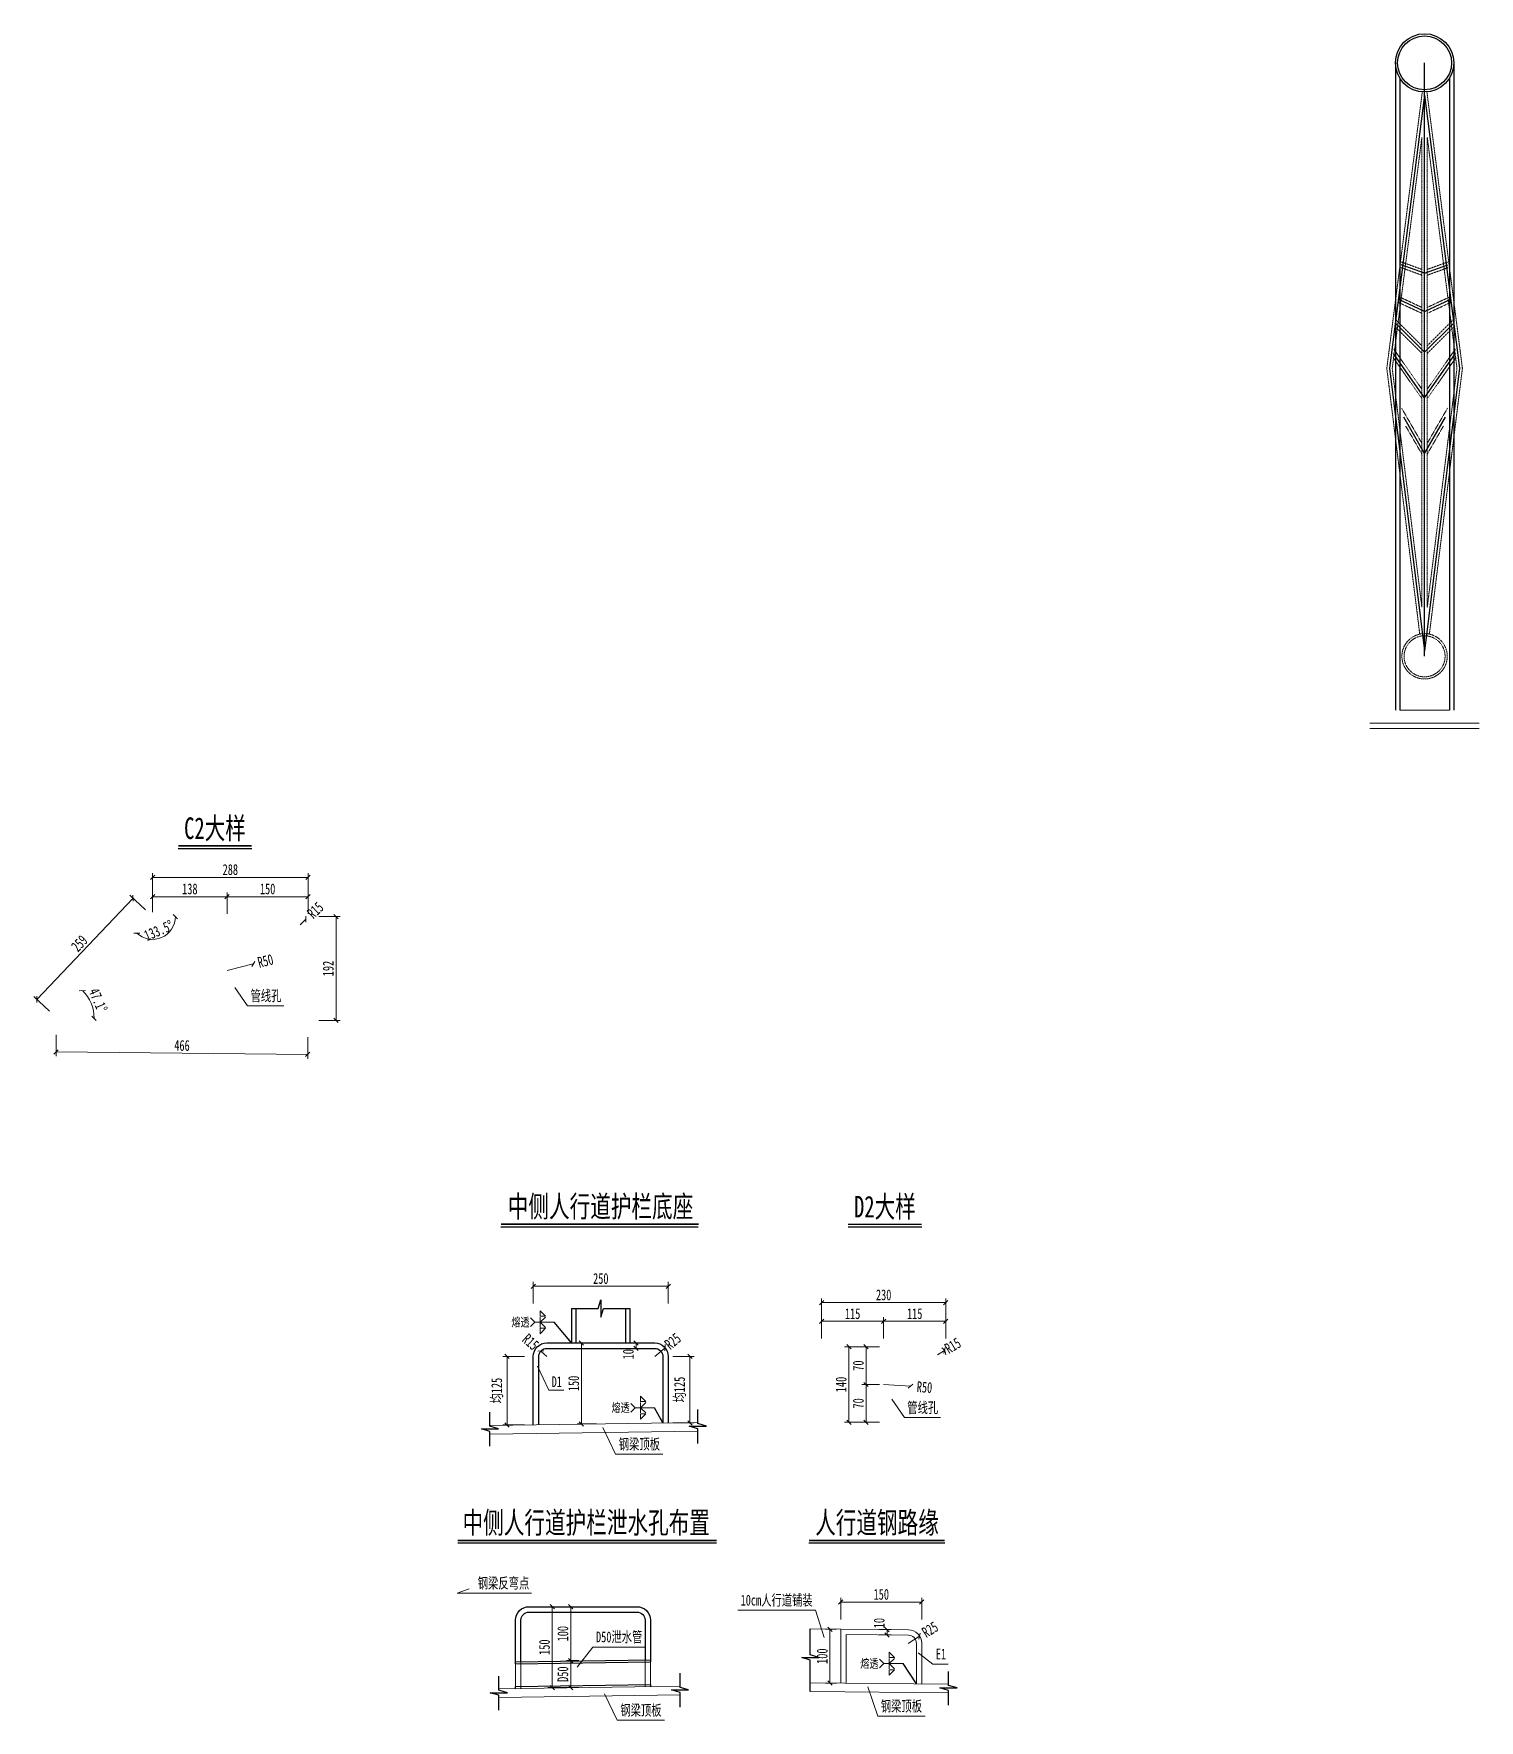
# Model space of a CAD drawing. Header units: millimetres. Extents: x -13368 to 383539, y -58537 to -26098.
# Drawn here: x 20066 to 22744, y -32617 to -29491 of the extents above; entities that cross this region are included whole.
import ezdxf
from ezdxf.enums import TextEntityAlignment as Align

# ---------------------------------------------------------------- set-up
doc = ezdxf.new("R2010")
doc.units = ezdxf.units.MM
doc.linetypes.add('DASHED', pattern=[0.75, 0.5, -0.25])
doc.layers.get('Defpoints').update_dxf_attribs({"color": 8})
for name, color, linetype, lineweight in [('Dim', 4, 'Continuous', 15), ('文字', 7, 'Continuous', 15), ('标注线及字体', 2, 'Continuous', 15), ('细实线', 4, 'Continuous', 15), ('虚线', 7, 'DASHED', 13), ('钢板粗线', 1, 'Continuous', 25), ('钢板细线', 6, 'Continuous', 15)]:
    doc.layers.add(name, color=color, linetype=linetype, lineweight=lineweight)
doc.layers.add('Text', color=8, linetype='Continuous')
doc.styles.add('111', font='', dxfattribs={"width": 0.7})
doc.styles.add('BM_Dim', font='', dxfattribs={"width": 0.85})
doc.styles.add('SMEDI', font='', dxfattribs={"width": 0.75})
doc.styles.get("Standard").update_dxf_attribs({"font": ''})
doc.styles.get('111').set_extended_font_data('仿宋_GB2312')
doc.styles.get('BM_Dim').set_extended_font_data('仿宋_GB2312')
doc.styles.get('SMEDI').set_extended_font_data('仿宋_GB2312')
doc.styles.get('Standard').set_extended_font_data('仿宋_GB2312')
doc.dimstyles.new('200', dxfattribs={"dimscale": 0, "dimtxt": 2.5, "dimasz": 1, "dimexe": 1, "dimexo": 1, "dimgap": 0.6, "dimtad": 1, "dimdec": 0, "dimdsep": 46, "dimtxsty": '111', "dimblk": 'OBLIQUE', "dimcen": 0, "dimclrd": 4, "dimclre": 4, "dimclrt": 4, "dimadec": 1, "dimazin": 2, "dimtfac": 1, "dimtdec": 0, "dimtix": 1, "dimtmove": 2, "dimatfit": 3, "dimfxl": 4, "dimfxlon": 1, "dimtolj": 1, "dimlwd": -1, "dimlwe": -1, "dimarcsym": 0})
doc.dimstyles.new('MSteel_1.0_1.0', dxfattribs={"dimtxt": 3, "dimasz": 1.2, "dimexe": 1, "dimexo": 1, "dimgap": 1, "dimtad": 3, "dimtoh": 1, "dimdec": 0, "dimzin": 0, "dimdsep": 46, "dimtxsty": 'Standard', "dimblk": 'ARCHTICK', "dimcen": 0.09, "dimclrd": 3, "dimclre": 3, "dimadec": 0, "dimazin": 0, "dimtfac": 1, "dimtdec": 4, "dimtofl": 0, "dimtmove": 0, "dimatfit": 3, "dimfxl": 1, "dimtolj": 1, "dimtzin": 0, "dimarcsym": 0})

# ---------------------------------------------------------------- blocks, each defined once
blk = doc.blocks.new('_Oblique')
at = {"color": 0, "linetype": 'ByBlock', "lineweight": -2}
blk.add_line((-0.5, -0.5), (0.5, 0.5), dxfattribs=at)
blk = doc.blocks.new('*D116')
at = {"layer": 'Defpoints', "color": 0}
for p in [(21216.7, -31942.5), (21235.8, -31926.3)]:
    blk.add_point(p, dxfattribs=at)
at = {"layer": '细实线', "color": 4}
for p, q in [((21235.8, -31926.3), (21216.7, -31942.5)), ((21216.7, -31942.5), (21235.8, -31926.3))]:
    blk.add_line(p, q, dxfattribs=at)
at = {"layer": '细实线', "color": 4, "xscale": 8, "yscale": 8, "zscale": 8, "rotation": 40.19255415463866}
blk.add_blockref('_Oblique', (21235.8, -31926.3), dxfattribs=at)
at = {"layer": '细实线', "color": 4, "insert": (21250.1, -31914.3), "char_height": 20, "attachment_point": 5, "rotation": 40.1926, "style": '111'}
blk.add_mtext('\\A1;R25', dxfattribs=at)
blk = doc.blocks.new('*D117')
at = {"layer": 'Defpoints', "color": 0}
for p in [(21686.4, -32474.3), (21707.5, -32460.9)]:
    blk.add_point(p, dxfattribs=at)
at = {"layer": '细实线', "color": 4}
for p, q in [((21707.5, -32460.9), (21686.4, -32474.3)), ((21686.4, -32474.3), (21707.5, -32460.9))]:
    blk.add_line(p, q, dxfattribs=at)
at = {"layer": '细实线', "color": 4, "xscale": 8, "yscale": 8, "zscale": 8, "rotation": 32.40763541170996}
blk.add_blockref('_Oblique', (21707.5, -32460.9), dxfattribs=at)
at = {"layer": '细实线', "color": 4, "insert": (21726.7, -32448.8), "char_height": 20, "attachment_point": 5, "rotation": 32.4076, "style": '111'}
blk.add_mtext('\\A1;R25', dxfattribs=at)
blk = doc.blocks.new('*D124')
at = {"layer": 'Defpoints', "color": 0}
for p in [(21711.4, -32397.9), (21561.4, -32448.1), (21711.4, -32449.6)]:
    blk.add_point(p, dxfattribs=at)
at = {"layer": '细实线', "color": 4}
for p, q in [((21561.4, -32429.9), (21561.4, -32389.9)), ((21561.4, -32397.9), (21711.4, -32397.9)), ((21711.4, -32429.9), (21711.4, -32389.9))]:
    blk.add_line(p, q, dxfattribs=at)
at = {"layer": '细实线', "color": 4, "xscale": 8, "yscale": 8, "zscale": 8, "rotation": 180}
blk.add_blockref('_Oblique', (21561.4, -32397.9), dxfattribs=at)
at = {"layer": '细实线', "color": 4, "xscale": 8, "yscale": 8, "zscale": 8}
blk.add_blockref('_Oblique', (21711.4, -32397.9), dxfattribs=at)
at = {"layer": '细实线', "color": 4, "insert": (21636.4, -32383.6), "char_height": 20, "attachment_point": 5, "style": '111'}
blk.add_mtext('\\A1;150', dxfattribs=at)
blk = doc.blocks.new('*D125')
at = {"layer": 'Defpoints', "color": 0}
for p in [(21561.4, -32448.1), (21541.3, -32548.1), (21561.4, -32548.1)]:
    blk.add_point(p, dxfattribs=at)
at = {"layer": '细实线', "color": 4}
for p, q in [((21553.4, -32448.1), (21533.3, -32448.1)), ((21541.3, -32448.1), (21541.3, -32548.1)), ((21553.4, -32548.1), (21533.3, -32548.1))]:
    blk.add_line(p, q, dxfattribs=at)
at = {"layer": '细实线', "color": 4, "xscale": 8, "yscale": 8, "zscale": 8}
for p, rotation in [((21541.3, -32448.1), 90), ((21541.3, -32548.1), 270)]:
    blk.add_blockref('_Oblique', p, dxfattribs=dict(at, rotation=rotation))
at = {"layer": '细实线', "color": 4, "insert": (21527, -32498.1), "char_height": 20, "attachment_point": 5, "rotation": 90, "style": '111'}
blk.add_mtext('\\A1;100', dxfattribs=at)
blk = doc.blocks.new('*D126')
at = {"layer": 'Defpoints', "color": 0}
for p in [(21005.5, -31932.5), (21016.7, -31942.5)]:
    blk.add_point(p, dxfattribs=at)
at = {"layer": '细实线', "color": 4}
for p, q in [((21005.5, -31932.5), (21016.7, -31942.5)), ((21016.7, -31942.5), (21005.5, -31932.5))]:
    blk.add_line(p, q, dxfattribs=at)
at = {"layer": '细实线', "color": 4, "xscale": 8, "yscale": 8, "zscale": 8, "rotation": 138.2912560753674}
blk.add_blockref('_Oblique', (21005.5, -31932.5), dxfattribs=at)
at = {"layer": '细实线', "color": 4, "insert": (20986.6, -31915.6), "char_height": 20, "attachment_point": 5, "rotation": 318.2913, "style": '111'}
blk.add_mtext('\\A1;R15', dxfattribs=at)
blk = doc.blocks.new('*D128')
at = {"layer": 'Defpoints', "color": 0}
for p in [(21241.7, -31812.5), (20991.7, -31955.2), (21241.7, -31955.2)]:
    blk.add_point(p, dxfattribs=at)
at = {"layer": '细实线', "color": 4}
for p, q in [((20991.7, -31844.5), (20991.7, -31804.5)), ((20991.7, -31812.5), (21241.7, -31812.5)), ((21241.7, -31844.5), (21241.7, -31804.5))]:
    blk.add_line(p, q, dxfattribs=at)
at = {"layer": '细实线', "color": 4, "xscale": 8, "yscale": 8, "zscale": 8, "rotation": 180}
blk.add_blockref('_Oblique', (20991.7, -31812.5), dxfattribs=at)
at = {"layer": '细实线', "color": 4, "xscale": 8, "yscale": 8, "zscale": 8}
blk.add_blockref('_Oblique', (21241.7, -31812.5), dxfattribs=at)
at = {"layer": '细实线', "color": 4, "insert": (21116.7, -31798.2), "char_height": 20, "attachment_point": 5, "style": '111'}
blk.add_mtext('\\A1;250', dxfattribs=at)
blk = doc.blocks.new('*D129')
at = {"layer": 'Defpoints', "color": 0}
for p in [(21116.7, -31917.5), (21080.8, -32067.5), (21116.7, -32067.5)]:
    blk.add_point(p, dxfattribs=at)
at = {"layer": '细实线', "color": 4}
for p, q in [((21108.7, -31917.5), (21072.8, -31917.5)), ((21080.8, -31917.5), (21080.8, -32067.5)), ((21108.7, -32067.5), (21072.8, -32067.5))]:
    blk.add_line(p, q, dxfattribs=at)
at = {"layer": '细实线', "color": 4, "xscale": 8, "yscale": 8, "zscale": 8}
for p, rotation in [((21080.8, -31917.5), 90), ((21080.8, -32067.5), 270)]:
    blk.add_blockref('_Oblique', p, dxfattribs=dict(at, rotation=rotation))
at = {"layer": '细实线', "color": 4, "insert": (21066.5, -31992.5), "char_height": 20, "attachment_point": 5, "rotation": 90, "style": '111'}
blk.add_mtext('\\A1;150', dxfattribs=at)
blk = doc.blocks.new('*D131')
at = {"layer": 'Defpoints', "color": 0}
for p in [(21200.3, -31917.5), (21182, -31927.5), (21200.3, -31927.5)]:
    blk.add_point(p, dxfattribs=at)
at = {"layer": '细实线', "color": 4}
for p, q in [((21192.3, -31917.5), (21174, -31917.5)), ((21182, -31917.5), (21182, -31927.5)), ((21192.3, -31927.5), (21174, -31927.5))]:
    blk.add_line(p, q, dxfattribs=at)
at = {"layer": '细实线', "color": 4, "xscale": 8, "yscale": 8, "zscale": 8}
for p, rotation in [((21182, -31917.5), 90), ((21182, -31927.5), 270)]:
    blk.add_blockref('_Oblique', p, dxfattribs=dict(at, rotation=rotation))
at = {"layer": '细实线', "color": 4, "insert": (21167.7, -31938.4), "char_height": 20, "attachment_point": 5, "rotation": 90, "style": '111'}
blk.add_mtext('\\A1;10', dxfattribs=at)
blk = doc.blocks.new('*D132')
at = {"layer": 'Defpoints', "color": 0}
for p in [(21624.1, -32448.7), (21624.1, -32458.7), (21647, -32458.7)]:
    blk.add_point(p, dxfattribs=at)
at = {"layer": '细实线', "color": 4}
for p, q in [((21632.1, -32448.7), (21655, -32448.7)), ((21647, -32448.7), (21647, -32458.7)), ((21632.1, -32458.7), (21655, -32458.7))]:
    blk.add_line(p, q, dxfattribs=at)
at = {"layer": '细实线', "color": 4, "xscale": 8, "yscale": 8, "zscale": 8}
for p, rotation in [((21647, -32448.7), 90), ((21647, -32458.7), 270)]:
    blk.add_blockref('_Oblique', p, dxfattribs=dict(at, rotation=rotation))
at = {"layer": '细实线', "color": 4, "insert": (21632.6, -32436.8), "char_height": 20, "attachment_point": 5, "rotation": 90, "style": '111'}
blk.add_mtext('\\A1;10', dxfattribs=at)
blk = doc.blocks.new('*D133')
at = {"layer": 'Defpoints', "color": 0}
for p in [(20991.7, -31942.5), (20943.1, -32069.4), (20991.7, -32069.4)]:
    blk.add_point(p, dxfattribs=at)
at = {"layer": '细实线', "color": 4}
for p, q in [((20975.1, -31942.5), (20935.1, -31942.5)), ((20943.1, -31942.5), (20943.1, -32069.4)), ((20975.1, -32069.4), (20935.1, -32069.4))]:
    blk.add_line(p, q, dxfattribs=at)
at = {"layer": '细实线', "color": 4, "xscale": 7.999999999999931, "yscale": 7.999999999999931, "zscale": 7.999999999999931}
for p, rotation in [((20943.1, -31942.5), 90), ((20943.1, -32069.4), 270)]:
    blk.add_blockref('_Oblique', p, dxfattribs=dict(at, rotation=rotation))
at = {"layer": '细实线', "color": 4, "insert": (20924.8, -32005.9), "char_height": 20, "attachment_point": 5, "rotation": 90, "style": '111'}
blk.add_mtext('\\A1;均125', dxfattribs=at)
blk = doc.blocks.new('*D134')
at = {"layer": 'Defpoints', "color": 0}
for p in [(21241.7, -31942.5), (21241.7, -32065.6), (21281.9, -32065.6)]:
    blk.add_point(p, dxfattribs=at)
at = {"layer": '细实线', "color": 4}
for p, q in [((21249.9, -31942.5), (21289.9, -31942.5)), ((21281.9, -31942.5), (21281.9, -32065.6)), ((21249.9, -32065.6), (21289.9, -32065.6))]:
    blk.add_line(p, q, dxfattribs=at)
at = {"layer": '细实线', "color": 4, "xscale": 7.999999999999931, "yscale": 7.999999999999931, "zscale": 7.999999999999931}
for p, rotation in [((21281.9, -31942.5), 90), ((21281.9, -32065.6), 270)]:
    blk.add_blockref('_Oblique', p, dxfattribs=dict(at, rotation=rotation))
at = {"layer": '细实线', "color": 4, "insert": (21263.6, -32004), "char_height": 20, "attachment_point": 5, "rotation": 90, "style": '111'}
blk.add_mtext('\\A1;均125', dxfattribs=at)
blk = doc.blocks.new('*D137')
at = {"layer": 'Defpoints', "color": 0, "transparency": 16777216}
for p in [(20574.4, -31054.6), (20286.2, -31127.2), (20574.4, -31127.2)]:
    blk.add_point(p, dxfattribs=at)
at = {"layer": '细实线', "color": 4, "transparency": 16777216}
for p, q in [((20286.2, -31086.6), (20286.2, -31046.6)), ((20286.2, -31054.6), (20574.4, -31054.6)), ((20574.4, -31086.6), (20574.4, -31046.6))]:
    blk.add_line(p, q, dxfattribs=at)
at = {"layer": '细实线', "color": 4, "transparency": 16777216, "xscale": 8, "yscale": 8, "zscale": 8, "rotation": 180}
blk.add_blockref('_Oblique', (20286.2, -31054.6), dxfattribs=at)
at = {"layer": '细实线', "color": 4, "transparency": 16777216, "xscale": 8, "yscale": 8, "zscale": 8}
blk.add_blockref('_Oblique', (20574.4, -31054.6), dxfattribs=at)
at = {"layer": '细实线', "color": 4, "transparency": 16777216, "insert": (20430.3, -31040.2), "char_height": 20, "attachment_point": 5, "style": '111'}
blk.add_mtext('\\A1;288', dxfattribs=at)
blk = doc.blocks.new('*D138')
at = {"layer": 'Defpoints', "color": 0, "transparency": 16777216}
for p in [(20286.2, -31127.2), (20071.9, -31280.6), (20108.1, -31315)]:
    blk.add_point(p, dxfattribs=at)
at = {"layer": '细实线', "color": 4, "transparency": 16777216}
for p, q in [((20250, -31092.9), (20071.9, -31280.6)), ((20273.2, -31114.9), (20244.2, -31087.4)), ((20095.1, -31302.6), (20066.1, -31275.1))]:
    blk.add_line(p, q, dxfattribs=at)
at = {"layer": '细实线', "color": 4, "transparency": 16777216, "xscale": 8, "yscale": 8, "zscale": 8}
for p, rotation in [((20250, -31092.9), 46.50139529394634), ((20071.9, -31280.6), 226.5013952939463)]:
    blk.add_blockref('_Oblique', p, dxfattribs=dict(at, rotation=rotation))
at = {"layer": '细实线', "color": 4, "transparency": 16777216, "insert": (20150.6, -31176.9), "char_height": 20, "attachment_point": 5, "rotation": 46.5014, "style": '111'}
blk.add_mtext('\\A1;259', dxfattribs=at)
blk = doc.blocks.new('*D139')
at = {"layer": 'Defpoints', "color": 0, "transparency": 16777216}
for p in [(20108.1, -31315), (20574.4, -31319.6), (20573.8, -31382.7)]:
    blk.add_point(p, dxfattribs=at)
at = {"layer": '细实线', "color": 4, "transparency": 16777216}
for p, q in [((20107.8, -31346.1), (20107.4, -31386.1)), ((20574.1, -31350.7), (20573.7, -31390.7)), ((20107.4, -31378.1), (20573.8, -31382.7))]:
    blk.add_line(p, q, dxfattribs=at)
at = {"layer": '细实线', "color": 4, "transparency": 16777216, "xscale": 8, "yscale": 8, "zscale": 8}
for p, rotation in [((20107.4, -31378.1), 179.426290839307), ((20573.8, -31382.7), 359.4262908393069)]:
    blk.add_blockref('_Oblique', p, dxfattribs=dict(at, rotation=rotation))
at = {"layer": '细实线', "color": 4, "transparency": 16777216, "insert": (20340.8, -31366.1), "char_height": 20, "attachment_point": 5, "rotation": 359.4263, "style": '111'}
blk.add_mtext('\\A1;466', dxfattribs=at)
blk = doc.blocks.new('*D140')
at = {"layer": 'Defpoints', "color": 0, "transparency": 16777216}
for p in [(20574.4, -31127.2), (20626.1, -31127.2), (20574.4, -31319.6)]:
    blk.add_point(p, dxfattribs=at)
at = {"layer": '细实线', "color": 4, "transparency": 16777216}
for p, q in [((20594.1, -31127.2), (20634.1, -31127.2)), ((20626.1, -31319.6), (20626.1, -31127.2)), ((20594.1, -31319.6), (20634.1, -31319.6))]:
    blk.add_line(p, q, dxfattribs=at)
at = {"layer": '细实线', "color": 4, "transparency": 16777216, "xscale": 8, "yscale": 8, "zscale": 8}
for p, rotation in [((20626.1, -31127.2), 90), ((20626.1, -31319.6), 270)]:
    blk.add_blockref('_Oblique', p, dxfattribs=dict(at, rotation=rotation))
at = {"layer": '细实线', "color": 4, "transparency": 16777216, "insert": (20611.8, -31223.4), "char_height": 20, "attachment_point": 5, "rotation": 90, "style": '111'}
blk.add_mtext('\\A1;192', dxfattribs=at)
blk = doc.blocks.new('*D141')
at = {"layer": 'Defpoints', "color": 0, "transparency": 16777216}
for p in [(20281.8, -31131.9), (20108.1, -31315), (20108.1, -31315), (20174.6, -31293.8), (20574.4, -31319.6)]:
    blk.add_point(p, dxfattribs=at)
at = {"layer": '细实线', "color": 4, "transparency": 16777216}
blk.add_arc((20108.1, -31315), 69.8, 359.4263, 46.5014, dxfattribs=at)
at = {"layer": '细实线', "color": 4, "transparency": 16777216, "xscale": 8, "yscale": 8, "zscale": 8}
for p, rotation in [((20156.1, -31264.4), 136.5013952939472), ((20177.8, -31315.7), 269.4262908393071)]:
    blk.add_blockref('_Oblique', p, dxfattribs=dict(at, rotation=rotation))
at = {"layer": '细实线', "color": 4, "transparency": 16777216, "insert": (20185.3, -31282.2), "char_height": 20, "attachment_point": 5, "rotation": 292.9638, "style": '111'}
blk.add_mtext('\\A1;47.1%%d', dxfattribs=at)
blk = doc.blocks.new('*D142')
at = {"layer": 'Defpoints', "color": 0, "transparency": 16777216}
for p in [(20281.8, -31131.9), (20292.7, -31127.2), (20559.4, -31127.2), (20300.2, -31167.2), (20108.1, -31315)]:
    blk.add_point(p, dxfattribs=at)
at = {"layer": '细实线', "color": 4, "transparency": 16777216}
blk.add_arc((20286.2, -31127.2), 42.3, 226.5014, 360, dxfattribs=at)
at = {"layer": '细实线', "color": 4, "transparency": 16777216, "xscale": 8, "yscale": 8, "zscale": 8}
for p, rotation in [((20328.5, -31127.2), 89.99999999996767), ((20257.1, -31157.9), 136.501395293951)]:
    blk.add_blockref('_Oblique', p, dxfattribs=dict(at, rotation=rotation))
at = {"layer": '细实线', "color": 4, "transparency": 16777216, "insert": (20297.3, -31153), "char_height": 20, "attachment_point": 5, "rotation": 23.2507, "style": '111'}
blk.add_mtext('\\A1;133.5%%d', dxfattribs=at)
blk = doc.blocks.new('*D143')
at = {"layer": 'Defpoints', "color": 0, "transparency": 16777216}
for p in [(20570.3, -31132), (20559.4, -31142.2)]:
    blk.add_point(p, dxfattribs=at)
at = {"layer": '细实线', "color": 4, "transparency": 16777216}
for p, q in [((20570.3, -31132), (20559.4, -31142.2)), ((20559.4, -31142.2), (20570.3, -31132))]:
    blk.add_line(p, q, dxfattribs=at)
at = {"layer": '细实线', "color": 4, "transparency": 16777216, "xscale": 8, "yscale": 8, "zscale": 8, "rotation": 43.26339528277982}
blk.add_blockref('_Oblique', (20570.3, -31132), dxfattribs=at)
at = {"layer": '细实线', "color": 4, "transparency": 16777216, "insert": (20587.8, -31115.5), "char_height": 20, "attachment_point": 5, "rotation": 43.2634, "style": '111'}
blk.add_mtext('\\A1;R15', dxfattribs=at)
blk = doc.blocks.new('*D144')
at = {"layer": 'Defpoints', "color": 0, "transparency": 16777216}
for p in [(20424.4, -31090.3), (20286.2, -31127.2), (20424.4, -31227.2)]:
    blk.add_point(p, dxfattribs=at)
at = {"layer": '细实线', "color": 4, "transparency": 16777216}
for p, q in [((20286.2, -31119.2), (20286.2, -31082.3)), ((20286.2, -31090.3), (20424.4, -31090.3)), ((20424.4, -31122.3), (20424.4, -31082.3))]:
    blk.add_line(p, q, dxfattribs=at)
at = {"layer": '细实线', "color": 4, "transparency": 16777216, "xscale": 8, "yscale": 8, "zscale": 8, "rotation": 180}
blk.add_blockref('_Oblique', (20286.2, -31090.3), dxfattribs=at)
at = {"layer": '细实线', "color": 4, "transparency": 16777216, "xscale": 8, "yscale": 8, "zscale": 8}
blk.add_blockref('_Oblique', (20424.4, -31090.3), dxfattribs=at)
at = {"layer": '细实线', "color": 4, "transparency": 16777216, "insert": (20355.3, -31076), "char_height": 20, "attachment_point": 5, "style": '111'}
blk.add_mtext('\\A1;138', dxfattribs=at)
blk = doc.blocks.new('*D145')
at = {"layer": 'Defpoints', "color": 0, "transparency": 16777216}
for p in [(20424.4, -31090.3), (20574.4, -31152.9), (20424.4, -31227.2)]:
    blk.add_point(p, dxfattribs=at)
at = {"layer": '细实线', "color": 4, "transparency": 16777216}
for p, q in [((20424.4, -31122.3), (20424.4, -31082.3)), ((20574.4, -31090.3), (20424.4, -31090.3)), ((20574.4, -31122.3), (20574.4, -31082.3))]:
    blk.add_line(p, q, dxfattribs=at)
at = {"layer": '细实线', "color": 4, "transparency": 16777216, "xscale": 8, "yscale": 8, "zscale": 8, "rotation": 180}
blk.add_blockref('_Oblique', (20424.4, -31090.3), dxfattribs=at)
at = {"layer": '细实线', "color": 4, "transparency": 16777216, "xscale": 8, "yscale": 8, "zscale": 8}
blk.add_blockref('_Oblique', (20574.4, -31090.3), dxfattribs=at)
at = {"layer": '细实线', "color": 4, "transparency": 16777216, "insert": (20499.4, -31076), "char_height": 20, "attachment_point": 5, "style": '111'}
blk.add_mtext('\\A1;150', dxfattribs=at)
blk = doc.blocks.new('*D146')
at = {"layer": 'Defpoints', "color": 0, "transparency": 16777216}
for p in [(20424.4, -31227.2), (20472.9, -31215)]:
    blk.add_point(p, dxfattribs=at)
at = {"layer": '细实线', "color": 4, "transparency": 16777216}
for p, q in [((20472.9, -31215), (20424.4, -31227.2)), ((20424.4, -31227.2), (20472.9, -31215))]:
    blk.add_line(p, q, dxfattribs=at)
at = {"layer": '细实线', "color": 4, "transparency": 16777216, "xscale": 8, "yscale": 8, "zscale": 8, "rotation": 14.16107972061905}
blk.add_blockref('_Oblique', (20472.9, -31215), dxfattribs=at)
at = {"layer": '细实线', "color": 4, "transparency": 16777216, "insert": (20495.4, -31209.3), "char_height": 20, "attachment_point": 5, "rotation": 14.1611, "style": '111'}
blk.add_mtext('\\A1;R50', dxfattribs=at)
blk = doc.blocks.new('*D147')
at = {"layer": 'Defpoints', "color": 0}
for p in [(21640.8, -31924.5), (21608.2, -31994.5), (21640.8, -31994.5)]:
    blk.add_point(p, dxfattribs=at)
at = {"layer": '细实线', "color": 4}
for p, q in [((21632.8, -31924.5), (21600.2, -31924.5)), ((21608.2, -31924.5), (21608.2, -31994.5)), ((21632.8, -31994.5), (21600.2, -31994.5))]:
    blk.add_line(p, q, dxfattribs=at)
at = {"layer": '细实线', "color": 4, "xscale": 8, "yscale": 8, "zscale": 8}
for p, rotation in [((21608.2, -31924.5), 90), ((21608.2, -31994.5), 270)]:
    blk.add_blockref('_Oblique', p, dxfattribs=dict(at, rotation=rotation))
at = {"layer": '细实线', "color": 4, "insert": (21593.9, -31959.5), "char_height": 20, "attachment_point": 5, "rotation": 90, "style": '111'}
blk.add_mtext('\\A1;70', dxfattribs=at)
blk = doc.blocks.new('*D148')
at = {"layer": 'Defpoints', "color": 0}
for p in [(21608.2, -31994.5), (21640.8, -31994.5), (21640.8, -32064.5)]:
    blk.add_point(p, dxfattribs=at)
at = {"layer": '细实线', "color": 4}
for p, q in [((21632.8, -31994.5), (21600.2, -31994.5)), ((21608.2, -32064.5), (21608.2, -31994.5)), ((21632.8, -32064.5), (21600.2, -32064.5))]:
    blk.add_line(p, q, dxfattribs=at)
at = {"layer": '细实线', "color": 4, "xscale": 8, "yscale": 8, "zscale": 8}
for p, rotation in [((21608.2, -31994.5), 90), ((21608.2, -32064.5), 270)]:
    blk.add_blockref('_Oblique', p, dxfattribs=dict(at, rotation=rotation))
at = {"layer": '细实线', "color": 4, "insert": (21593.9, -32029.5), "char_height": 20, "attachment_point": 5, "rotation": 90, "style": '111'}
blk.add_mtext('\\A1;70', dxfattribs=at)
blk = doc.blocks.new('*D149')
at = {"layer": 'Defpoints', "color": 0}
for p in [(21755.8, -31877.4), (21755.8, -31969), (21640.8, -31994.5)]:
    blk.add_point(p, dxfattribs=at)
at = {"layer": '细实线', "color": 4}
for p, q in [((21640.8, -31909.4), (21640.8, -31869.4)), ((21640.8, -31877.4), (21755.8, -31877.4)), ((21755.8, -31909.4), (21755.8, -31869.4))]:
    blk.add_line(p, q, dxfattribs=at)
at = {"layer": '细实线', "color": 4, "xscale": 8, "yscale": 8, "zscale": 8, "rotation": 180}
blk.add_blockref('_Oblique', (21640.8, -31877.4), dxfattribs=at)
at = {"layer": '细实线', "color": 4, "xscale": 8, "yscale": 8, "zscale": 8}
blk.add_blockref('_Oblique', (21755.8, -31877.4), dxfattribs=at)
at = {"layer": '细实线', "color": 4, "insert": (21698.3, -31863.3), "char_height": 20, "attachment_point": 5, "style": '111'}
blk.add_mtext('\\A1;115', dxfattribs=at)
blk = doc.blocks.new('*D150')
at = {"layer": 'Defpoints', "color": 0}
for p in [(21525.8, -31877.4), (21525.8, -31969), (21640.8, -31994.5)]:
    blk.add_point(p, dxfattribs=at)
at = {"layer": '细实线', "color": 4}
for p, q in [((21525.8, -31909.4), (21525.8, -31869.4)), ((21640.8, -31877.4), (21525.8, -31877.4)), ((21640.8, -31909.4), (21640.8, -31869.4))]:
    blk.add_line(p, q, dxfattribs=at)
at = {"layer": '细实线', "color": 4, "xscale": 8, "yscale": 8, "zscale": 8, "rotation": 180}
blk.add_blockref('_Oblique', (21525.8, -31877.4), dxfattribs=at)
at = {"layer": '细实线', "color": 4, "xscale": 8, "yscale": 8, "zscale": 8}
blk.add_blockref('_Oblique', (21640.8, -31877.4), dxfattribs=at)
at = {"layer": '细实线', "color": 4, "insert": (21583.3, -31863.3), "char_height": 20, "attachment_point": 5, "style": '111'}
blk.add_mtext('\\A1;115', dxfattribs=at)
blk = doc.blocks.new('*D151')
at = {"layer": 'Defpoints', "color": 0}
for p in [(21525.8, -31842.8), (21525.8, -31959), (21755.8, -31959.9)]:
    blk.add_point(p, dxfattribs=at)
at = {"layer": '细实线', "color": 4}
for p, q in [((21525.8, -31874.8), (21525.8, -31834.8)), ((21755.8, -31842.8), (21525.8, -31842.8)), ((21755.8, -31874.8), (21755.8, -31834.8))]:
    blk.add_line(p, q, dxfattribs=at)
at = {"layer": '细实线', "color": 4, "xscale": 8, "yscale": 8, "zscale": 8, "rotation": 180}
blk.add_blockref('_Oblique', (21525.8, -31842.8), dxfattribs=at)
at = {"layer": '细实线', "color": 4, "xscale": 8, "yscale": 8, "zscale": 8}
blk.add_blockref('_Oblique', (21755.8, -31842.8), dxfattribs=at)
at = {"layer": '细实线', "color": 4, "insert": (21640.8, -31828.5), "char_height": 20, "attachment_point": 5, "style": '111'}
blk.add_mtext('\\A1;230', dxfattribs=at)
blk = doc.blocks.new('*D152')
at = {"layer": 'Defpoints', "color": 0}
for p in [(21740.8, -31939.5), (21753.6, -31931.7)]:
    blk.add_point(p, dxfattribs=at)
at = {"layer": '细实线', "color": 4}
for p in [(21740.8, -31939.5), (21753.6, -31931.7)]:
    blk.add_line(p, (21753.6, -31931.7), dxfattribs=at)
blk.add_arc((21740.8, -31939.5), 15, 0.2289, 59.068, dxfattribs=at)
at = {"layer": '细实线', "color": 4, "xscale": 8, "yscale": 8, "zscale": 8, "rotation": 211.1609231581915}
blk.add_blockref('_Oblique', (21753.6, -31931.7), dxfattribs=at)
at = {"layer": '细实线', "color": 4, "insert": (21768.9, -31922.5), "char_height": 20, "attachment_point": 5, "rotation": 31.1609, "style": '111'}
blk.add_mtext('\\A1;R15', dxfattribs=at)
blk = doc.blocks.new('*D153')
at = {"layer": 'Defpoints', "color": 0}
for p in [(21608.9, -31924.5), (21576.3, -32064.5), (21640.8, -32064.5)]:
    blk.add_point(p, dxfattribs=at)
at = {"layer": '细实线', "color": 4}
for p, q in [((21600.9, -31924.5), (21568.3, -31924.5)), ((21576.3, -31924.5), (21576.3, -32064.5)), ((21608.3, -32064.5), (21568.3, -32064.5))]:
    blk.add_line(p, q, dxfattribs=at)
at = {"layer": '细实线', "color": 4, "xscale": 8, "yscale": 8, "zscale": 8}
for p, rotation in [((21576.3, -31924.5), 90), ((21576.3, -32064.5), 270)]:
    blk.add_blockref('_Oblique', p, dxfattribs=dict(at, rotation=rotation))
at = {"layer": '细实线', "color": 4, "insert": (21562, -31994.5), "char_height": 20, "attachment_point": 5, "rotation": 90, "style": '111'}
blk.add_mtext('\\A1;140', dxfattribs=at)
blk = doc.blocks.new('*D154')
at = {"layer": 'Defpoints', "color": 0}
for p in [(21083.8, -32506.4), (21060.9, -32556.4), (21083.8, -32556.4)]:
    blk.add_point(p, dxfattribs=at)
at = {"layer": '细实线', "color": 4}
for p, q in [((21075.8, -32506.4), (21052.9, -32506.4)), ((21060.9, -32506.4), (21060.9, -32556.4)), ((21075.8, -32556.4), (21052.9, -32556.4))]:
    blk.add_line(p, q, dxfattribs=at)
at = {"layer": '细实线', "color": 4, "xscale": 8, "yscale": 8, "zscale": 8}
for p, rotation in [((21060.9, -32506.4), 90), ((21060.9, -32556.4), 270)]:
    blk.add_blockref('_Oblique', p, dxfattribs=dict(at, rotation=rotation))
at = {"layer": '细实线', "color": 4, "insert": (21046.5, -32531.4), "char_height": 20, "attachment_point": 5, "rotation": 90, "style": '111'}
blk.add_mtext('\\A1;D50', dxfattribs=at)
blk = doc.blocks.new('*D155')
at = {"layer": 'Defpoints', "color": 0}
for p in [(21060.9, -32406.4), (21083.8, -32406.4), (21083.8, -32506.4)]:
    blk.add_point(p, dxfattribs=at)
at = {"layer": '细实线', "color": 4}
for p, q in [((21075.8, -32406.4), (21052.9, -32406.4)), ((21060.9, -32506.4), (21060.9, -32406.4)), ((21075.8, -32506.4), (21052.9, -32506.4))]:
    blk.add_line(p, q, dxfattribs=at)
at = {"layer": '细实线', "color": 4, "xscale": 8, "yscale": 8, "zscale": 8}
for p, rotation in [((21060.9, -32406.4), 90), ((21060.9, -32506.4), 270)]:
    blk.add_blockref('_Oblique', p, dxfattribs=dict(at, rotation=rotation))
at = {"layer": '细实线', "color": 4, "insert": (21046.5, -32456.4), "char_height": 20, "attachment_point": 5, "rotation": 90, "style": '111'}
blk.add_mtext('\\A1;100', dxfattribs=at)
blk = doc.blocks.new('*D156')
at = {"layer": 'Defpoints', "color": 0}
for p in [(21026.7, -32406.4), (21049.6, -32406.4), (21083.8, -32556.4)]:
    blk.add_point(p, dxfattribs=at)
at = {"layer": '细实线', "color": 4}
for p, q in [((21041.6, -32406.4), (21018.7, -32406.4)), ((21026.7, -32556.4), (21026.7, -32406.4)), ((21058.7, -32556.4), (21018.7, -32556.4))]:
    blk.add_line(p, q, dxfattribs=at)
at = {"layer": '细实线', "color": 4, "xscale": 8, "yscale": 8, "zscale": 8}
for p, rotation in [((21026.7, -32406.4), 90), ((21026.7, -32556.4), 270)]:
    blk.add_blockref('_Oblique', p, dxfattribs=dict(at, rotation=rotation))
at = {"layer": '细实线', "color": 4, "insert": (21012.4, -32481.4), "char_height": 20, "attachment_point": 5, "rotation": 90, "style": '111'}
blk.add_mtext('\\A1;150', dxfattribs=at)
blk = doc.blocks.new('*D157')
at = {"layer": 'Defpoints', "color": 0}
for p in [(21640.8, -31994.5), (21690.7, -31997.8)]:
    blk.add_point(p, dxfattribs=at)
at = {"layer": '细实线', "color": 4}
for p, q in [((21690.7, -31997.8), (21640.8, -31994.5)), ((21640.8, -31994.5), (21690.7, -31997.8))]:
    blk.add_line(p, q, dxfattribs=at)
at = {"layer": '细实线', "color": 4, "xscale": 8, "yscale": 8, "zscale": 8, "rotation": 356.1707326096295}
blk.add_blockref('_Oblique', (21690.7, -31997.8), dxfattribs=at)
at = {"layer": '细实线', "color": 4, "insert": (21716.5, -31999.6), "char_height": 20, "attachment_point": 5, "rotation": 356.1707, "style": '111'}
blk.add_mtext('\\A1;R50', dxfattribs=at)
blk = doc.blocks.new('_ArchTick')
at = {"color": 0, "linetype": 'ByBlock', "const_width": 0.15}
blk.add_lwpolyline([(-0.5, -0.5), (0.5, 0.5)], dxfattribs=at)
blk = doc.blocks.new('全融透2')
at = {"layer": 'Dim', "color": 8}
blk.add_line((0, 0), (-4.48, 0), dxfattribs=at)
for points in [[(-5.48, 1), (-4.48, 0), (-5.48, -1)], [(-2, 1.21), (-3.23, 0), (-3.23, 1.21)], [(-2, -1.21), (-3.23, 0), (-3.23, -1.21)]]:
    blk.add_lwpolyline(points, dxfattribs=at)
for points in [[(-3.23, 2.65), (-3.23, 1.41), (-2, 1.41)], [(-3.23, -2.65), (-3.23, -1.41), (-2, -1.41)]]:
    blk.add_lwpolyline(points, close=True, dxfattribs=at)
at = {"layer": 'Text', "color": 8, "style": 'SMEDI', "width": 0.75}
blk.add_text('熔透', height=2, dxfattribs=at).set_placement((-9.92, 0), align=Align.MIDDLE_LEFT)

msp = doc.modelspace()

# ---------------------------------------------------------------- linework, layer by layer
at = {"color": 4}
for p, q in [((20333.8, -31001), (20470, -31001)), ((20931.6, -31702.1), (21297.2, -31702.1)), ((21575, -31702.5), (21711.3, -31702.5)), ((20851.9, -32288.3), (21331.3, -32288.3)), ((21502.4, -32288.3), (21754, -32288.3))]:
    msp.add_line(p, q, dxfattribs=at)
at = {"color": 6, "const_width": 2.88}
for points in [[(20333.8, -30996.2), (20470, -30996.2)], [(20931.7, -31697.3), (21297.9, -31697.3)], [(21575, -31697.7), (21711.3, -31697.7)], [(20851.6, -32283.5), (21331.4, -32283.5)], [(21502.4, -32283.5), (21754, -32283.5)]]:
    msp.add_lwpolyline(points, dxfattribs=at)
at = {"color": 4}
for points in [[(21062.7, -31853.8), (21111.9, -31853.8), (21116.7, -31837.8), (21116.7, -31869.8), (21121.5, -31853.8), (21127.9, -31853.8), (21170.7, -31853.8)], [(21296.4, -32103.9), (21296.4, -32076.6), (21280.4, -32071.8), (21312.4, -32071.8), (21296.4, -32067), (21296.4, -32060.6), (21296.4, -32040.9)], [(20911.4, -32109), (20911.4, -32081.6), (20895.4, -32076.8), (20927.4, -32076.8), (20911.4, -32072), (20911.4, -32065.6), (20911.4, -32045.9)], [(21504.9, -32563.5), (21504.9, -32505.3), (21488.9, -32500.5), (21520.9, -32500.5), (21504.9, -32495.7), (21504.9, -32489.3), (21504.9, -32447.5)], [(20928, -32597.9), (20928, -32570.6), (20912, -32565.8), (20944, -32565.8), (20928, -32561), (20928, -32554.6), (20928, -32534.9)], [(21263.5, -32592.9), (21263.5, -32565.5), (21247.5, -32560.7), (21279.5, -32560.7), (21263.5, -32555.9), (21263.5, -32549.5), (21263.5, -32529.8)], [(21760.9, -32589.2), (21760.9, -32561.8), (21744.9, -32557), (21776.9, -32557), (21760.9, -32552.2), (21760.9, -32545.8), (21760.9, -32526.2)]]:
    msp.add_lwpolyline(points, dxfattribs=at)
at = {"layer": 'Defpoints'}
for p, q in [((22643, -30644.7), (22643, -29544.7)), ((22643, -29934.8), (22599.6, -29919)), ((22643, -29934.8), (22686.4, -29919)), ((22643, -30005.8), (22594.1, -29983)), ((22643, -30005.8), (22691.9, -29983)), ((22643, -30081.1), (22590.2, -30028.3)), ((22643, -30081.1), (22695.9, -30028.3)), ((22643, -30165.4), (22585.4, -30083.2)), ((22643, -30165.4), (22700.6, -30083.2)), ((22643, -30268.5), (22604.3, -30201.4)), ((22643, -30268.5), (22681.7, -30201.4))]:
    msp.add_line(p, q, dxfattribs=at)
at = {"layer": 'Defpoints', "elevation": 0}
for points in [[(22643, -29604.7), (22578, -30110.8), (22643, -30634.7)], [(22643, -29604.7), (22708, -30110.8), (22643, -30634.7)]]:
    msp.add_lwpolyline(points, dxfattribs=at)
at = {"layer": '细实线'}
for p, q in [((22597, -30744.7), (22689, -30744.7)), ((22541.7, -30768.7), (22744.3, -30768.7)), ((22541.7, -30778.7), (22744.3, -30778.7)), ((20462.2, -31292.5), (20438.7, -31258.4)), ((20462.2, -31292.5), (20529.3, -31292.5)), ((21020.4, -32005.2), (20999.6, -31960.4)), ((21020.4, -32005.2), (21048.4, -32005.2)), ((21679.2, -32055.9), (21655.7, -32021.8)), ((21144.2, -32123.6), (21120.6, -32074.3)), ((21679.2, -32055.9), (21746.3, -32055.9)), ((21144.2, -32123.6), (21231.9, -32123.6)), ((20872.6, -32373.3), (20850.3, -32381.3)), ((20850.3, -32381.3), (20988.3, -32381.3)), ((21370.8, -32412.9), (21514.5, -32412.9)), ((21514.5, -32412.9), (21530.5, -32463.7)), ((21102.2, -32481.1), (21073, -32518.3)), ((21102.2, -32481.1), (21198.4, -32481.1)), ((21732.2, -32512.6), (21704.9, -32491.6)), ((21732.2, -32512.6), (21760.2, -32512.6)), ((21147.1, -32616.9), (21123.5, -32567.6)), ((21629.7, -32609.3), (21611.5, -32554.9)), ((21147.1, -32616.9), (21234.8, -32616.9)), ((21629.7, -32609.3), (21717.4, -32609.3))]:
    msp.add_line(p, q, dxfattribs=at)
at = {"layer": '虚线'}
for p, q in [((22638, -30553.8), (22638, -29682.9)), ((22648, -30553.8), (22648, -29682.9)), ((22638, -29927.6), (22600.1, -29913.8)), ((22648, -29927.6), (22686, -29913.8)), ((22638, -29938.3), (22599.2, -29924.1)), ((22648, -29938.3), (22686.9, -29924.1)), ((22638, -29998), (22594.5, -29977.7)), ((22648, -29998), (22691.5, -29977.7)), ((22638, -30009), (22593.6, -29988.3)), ((22648, -30009), (22692.4, -29988.3)), ((22638, -30083.2), (22589.6, -30034.8)), ((22638, -30069.1), (22590.7, -30021.8)), ((22648, -30069.1), (22695.3, -30021.8)), ((22648, -30083.2), (22696.4, -30034.8)), ((22638, -30167), (22584.8, -30090.9)), ((22638, -30149.6), (22586.1, -30075.4)), ((22648, -30149.6), (22699.9, -30075.4)), ((22648, -30167), (22701.3, -30090.9)), ((22638, -30249.8), (22600.4, -30184.6)), ((22648, -30249.8), (22685.6, -30184.6)), ((22638, -30269.8), (22608.2, -30218.2)), ((22648, -30269.8), (22677.8, -30218.2))]:
    msp.add_line(p, q, dxfattribs=at)
at = {"layer": '虚线', "ltscale": 2}
for p, q in [((20958.8, -32554.3), (20958.8, -32512.3)), ((20968.8, -32558.2), (20968.8, -32508.2)), ((21198.8, -32554.7), (21198.8, -32504.7)), ((21208.8, -32550.6), (21208.8, -32508.6))]:
    msp.add_line(p, q, dxfattribs=at)
at = {"layer": '虚线', "elevation": 0}
for points in [[(22638.8, -29598.5), (22573, -30110.8), (22634.1, -30603.7)], [(22647.3, -29598.5), (22713.1, -30110.8), (22651.9, -30603.7)], [(22638, -29682.9), (22583.1, -30110.8), (22638, -30553.8)], [(22648, -29682.9), (22703, -30110.8), (22648, -30553.8)]]:
    msp.add_lwpolyline(points, dxfattribs=at)
at = {"layer": '虚线'}
for radius in [42, 38]:
    msp.add_circle((22643, -30644.7), radius, dxfattribs=at)
at = {"layer": '钢板粗线'}
for p, q in [((22589, -29544.7), (22589, -30744.7)), ((22597, -29573), (22597, -30744.7)), ((22689, -29573), (22689, -30744.7)), ((22697, -29544.7), (22697, -30744.7)), ((21062.7, -31853.8), (21062.7, -31917.5)), ((21070.7, -31853.8), (21070.7, -31917.5)), ((21162.7, -31853.8), (21162.7, -31917.5)), ((21170.7, -31853.8), (21170.7, -31917.5))]:
    msp.add_line(p, q, dxfattribs=at)
for points in [[(20991.7, -32069.4), (20991.7, -31942.5, -0.414214), (21016.7, -31917.5), (21216.7, -31917.5, -0.414214), (21241.7, -31942.5), (21241.7, -32065.6)], [(21001.7, -32069.2), (21001.7, -31942.5, -0.414214), (21016.7, -31927.5), (21216.7, -31927.5, -0.414214), (21231.7, -31942.5), (21231.7, -32065.8)], [(20958.8, -32512.3), (20958.8, -32431.4, -0.414214), (20983.8, -32406.4), (21183.8, -32406.4, -0.414214), (21208.8, -32431.4), (21208.8, -32508.6)], [(20968.8, -32508.2), (20968.8, -32431.4, -0.414214), (20983.8, -32416.4), (21183.8, -32416.4, -0.414214), (21198.8, -32431.4), (21198.8, -32504.7)]]:
    msp.add_lwpolyline(points, format="xyb", dxfattribs=at)
for points in [[(20958.8, -32508.3), (21208.8, -32504.6)], [(20958.8, -32512.3), (21208.8, -32508.6)], [(20958.8, -32554.3), (21208.8, -32550.6)], [(20958.8, -32558.3), (20958.8, -32554.3)], [(21208.8, -32550.6), (21208.8, -32554.6)]]:
    msp.add_lwpolyline(points, dxfattribs=at)
for radius in [54, 50]:
    msp.add_circle((22643, -29544.7), radius, dxfattribs=at)
at = {"layer": '钢板细线'}
for points in [[(20911.4, -32070.6), (21296.4, -32064.8)], [(20911.4, -32086.6), (21296.4, -32080.8)], [(21504.9, -32447.5), (21561.4, -32448.1)], [(20928, -32558.8), (21263.5, -32553.7)], [(20928, -32574.8), (21263.5, -32569.7)], [(21504.9, -32547.5), (21760.9, -32550.1)], [(21504.9, -32563.5), (21760.9, -32566.1)]]:
    msp.add_lwpolyline(points, dxfattribs=at)
for points in [[(21561.4, -32548.1), (21561.4, -32448.1), (21686.7, -32449.3, -0.411284), (21711.4, -32474.3), (21711.4, -32549.6)], [(21571.4, -32548.1), (21571.4, -32458.2), (21686.6, -32459.3, -0.411284), (21701.4, -32474.3), (21701.4, -32549.6)]]:
    msp.add_lwpolyline(points, format="xyb", dxfattribs=at)

# ---------------------------------------------------------------- block references
at = {"layer": '细实线'}
for p, xscale, yscale, zscale in [((21030.4, -31879.1), 7.999999999999931, 7.999999999999931, 7.999999999999931), ((21216, -32037.5), 7.999999999999931, 7.999999999999931, 7.999999999999931), ((21676.8, -32511.9), 7.999999999999934, 7.999999999999934, 7.999999999999934)]:
    msp.add_blockref('全融透2', p, dxfattribs=dict(at, xscale=xscale, yscale=yscale, zscale=zscale))

# ---------------------------------------------------------------- texts
at = {"layer": '文字', "style": 'BM_Dim', "width": 0.7}
for s, p in [('管线孔', (20496.3, -31289.8)), ('D1', (21035.1, -32005.3)), ('管线孔', (21713.2, -32053.3)), ('钢梁顶板', (21188.2, -32120.9)), ('钢梁反弯点', (20936.5, -32378.6)), ('10cm人行道铺装', (21442.5, -32410.2)), ('D50泄水管', (21150.8, -32478.4)), ('E1', (21746.9, -32510)), ('钢梁顶板', (21191.1, -32614.2)), ('钢梁顶板', (21673.7, -32606.6))]:
    msp.add_text(s, height=20, dxfattribs=at).set_placement(p, align=Align.BOTTOM_CENTER)
at = {"layer": '标注线及字体', "color": 0, "style": '111', "width": 0.7}
for s, p in [('C2大样', (20401.9, -30962.5)), ('中侧人行道护栏底座', (21116.2, -31663.6)), ('D2大样', (21643.1, -31664)), ('中侧人行道护栏泄水孔布置', (21089.7, -32249.8)), ('人行道钢路缘', (21628.5, -32249.8))]:
    msp.add_text(s, height=40, dxfattribs=at).set_placement(p, align=Align.MIDDLE)

# ---------------------------------------------------------------- dimensions: what is measured, and where the dimension line sits
at = {"layer": '细实线'}
for base, p1, p2, picture, middle in [((20574.4, -31054.6), (20286.2, -31127.2), (20574.4, -31127.2), '*D137', (20430.3, -31040.2)), ((20424.4, -31090.3), (20286.2, -31127.2), (20424.4, -31227.2), '*D144', (20355.3, -31076)), ((21241.7, -31812.5), (20991.7, -31955.2), (21241.7, -31955.2), '*D128', (21116.7, -31798.2)), ((21755.8, -31877.4), (21640.8, -31994.5), (21755.8, -31969), '*D149', (21698.3, -31863.3)), ((21711.4, -32397.9), (21561.4, -32448.1), (21711.4, -32449.6), '*D124', (21636.4, -32383.6))]:
    dim = msp.add_linear_dim(base=base, p1=p1, p2=p2, dimstyle='200', override={"dimscale": 8, "dimblk": 'Oblique'}, dxfattribs=at)
    dim.commit()
    dim.dimension.update_dxf_attribs({"geometry": picture, "text_midpoint": middle})
for base, p1, p2, angle, picture, middle in [((20424.4, -31090.3), (20574.4, -31152.9), (20424.4, -31227.2), 180, '*D145', (20499.4, -31076)), ((20626.1, -31127.2), (20574.4, -31319.6), (20574.4, -31127.2), 90, '*D140', (20611.8, -31223.4)), ((21525.8, -31842.8), (21755.8, -31959.9), (21525.8, -31959), 180, '*D151', (21640.8, -31828.5)), ((21525.8, -31877.4), (21640.8, -31994.5), (21525.8, -31969), 180, '*D150', (21583.3, -31863.3)), ((21080.8, -32067.5), (21116.7, -31917.5), (21116.7, -32067.5), 90, '*D129', (21066.5, -31992.5)), ((21576.3, -32064.5), (21608.9, -31924.5), (21640.8, -32064.5), 90, '*D153', (21562, -31994.5)), ((21608.2, -31994.5), (21640.8, -31924.5), (21640.8, -31994.5), 90, '*D147', (21593.9, -31959.5)), ((21608.2, -31994.5), (21640.8, -32064.5), (21640.8, -31994.5), 270, '*D148', (21593.9, -32029.5)), ((21026.7, -32406.4), (21083.8, -32556.4), (21049.6, -32406.4), 90, '*D156', (21012.4, -32481.4)), ((21060.9, -32406.4), (21083.8, -32506.4), (21083.8, -32406.4), 90, '*D155', (21046.5, -32456.4)), ((21541.3, -32548.1), (21561.4, -32448.1), (21561.4, -32548.1), 90, '*D125', (21527, -32498.1))]:
    dim = msp.add_linear_dim(base=base, p1=p1, p2=p2, angle=angle, dimstyle='200', override={"dimscale": 8, "dimblk": 'Oblique'}, dxfattribs=at)
    dim.commit()
    dim.dimension.update_dxf_attribs({"geometry": picture, "text_midpoint": middle})
for p1, p2, distance, picture, middle in [((20286.2, -31127.2), (20108.1, -31315), -49.9, '*D138', (20150.6, -31176.9)), ((20108.1, -31315), (20574.4, -31319.6), -63.1, '*D139', (20340.8, -31366.1))]:
    dim = msp.add_aligned_dim(p1=p1, p2=p2, distance=distance, dimstyle='200', override={"dimscale": 8, "dimblk": 'Oblique'}, dxfattribs=at)
    dim.commit()
    dim.dimension.update_dxf_attribs({"geometry": picture, "text_midpoint": middle})
for center, mpoint, picture, middle in [((20559.4, -31142.2), (20570.3, -31132), '*D143', (20587.8, -31115.5)), ((20424.4, -31227.2), (20472.9, -31215), '*D146', (20495.4, -31209.3)), ((21016.7, -31942.5), (21005.5, -31932.5), '*D126', (20986.6, -31915.6)), ((21216.7, -31942.5), (21235.8, -31926.3), '*D116', (21250.1, -31914.3)), ((21740.8, -31939.5), (21753.6, -31931.7), '*D152', (21768.9, -31922.5)), ((21640.8, -31994.5), (21690.7, -31997.8), '*D157', (21716.5, -31999.6)), ((21686.4, -32474.3), (21707.5, -32460.9), '*D117', (21726.7, -32448.8))]:
    dim = msp.add_radius_dim(center=center, mpoint=mpoint, dimstyle='200', override={"dimscale": 8, "dimblk": 'Oblique'}, dxfattribs=at)
    dim.commit()
    dim.dimension.update_dxf_attribs({"geometry": picture, "text_midpoint": middle, "dimtype": 164})
for base, line2, picture, middle in [((20300.2, -31167.2), ((20559.4, -31127.2), (20292.7, -31127.2)), '*D142', (20297.3, -31153)), ((20174.6, -31293.8), ((20108.1, -31315), (20574.4, -31319.6)), '*D141', (20185.3, -31282.2))]:
    dim = msp.add_angular_dim_2l(base=base, line1=((20281.8, -31131.9), (20108.1, -31315)), line2=line2, dimstyle='200', override={"dimscale": 8, "dimblk": 'Oblique'}, dxfattribs=at)
    dim.commit()
    dim.dimension.update_dxf_attribs({"geometry": picture, "text_midpoint": middle})
for base, p1, p2, picture, middle in [((21182, -31927.5), (21200.3, -31917.5), (21200.3, -31927.5), '*D131', (21167.7, -31938.4)), ((21647, -32458.7), (21624.1, -32448.7), (21624.1, -32458.7), '*D132', (21632.6, -32436.8))]:
    dim = msp.add_linear_dim(base=base, p1=p1, p2=p2, angle=90, dimstyle='200', override={"dimscale": 8, "dimblk": 'Oblique'}, dxfattribs=at)
    dim.commit()
    dim.dimension.update_dxf_attribs({"geometry": picture, "text_midpoint": middle, "dimtype": 160})
for base, p1, p2, text, override, picture, middle in [((20943.1, -32069.4), (20991.7, -31942.5), (20991.7, -32069.4), '均125', {"dimscale": 8, "dimtxsty": '111'}, '*D133', (20924.8, -32005.9)), ((21281.9, -32065.6), (21241.7, -31942.5), (21241.7, -32065.6), '均125', {"dimscale": 8, "dimtxsty": '111'}, '*D134', (21263.6, -32004)), ((21060.9, -32556.4), (21083.8, -32506.4), (21083.8, -32556.4), 'D<>', {"dimscale": 8, "dimtxsty": '111', "dimblk": 'Oblique'}, '*D154', (21046.5, -32531.4))]:
    dim = msp.add_linear_dim(base=base, p1=p1, p2=p2, angle=90, text=text, dimstyle='200', override=override, dxfattribs=at)
    dim.commit()
    dim.dimension.update_dxf_attribs({"geometry": picture, "text_midpoint": middle})

# ---------------------------------------------------------------- leaders
at = {"layer": 'Dim'}
for points in [[(21062.7, -31917.5), (21030.4, -31879.1)], [(21231.7, -32065.8), (21216, -32037.5)], [(21701.4, -32549.6), (21676.8, -32511.9)]]:
    msp.add_leader(points, dimstyle='MSteel_1.0_1.0', override={"dimscale": 8, "dimclrd": 8}, dxfattribs=at)

doc.saveas('drawing.dxf')
